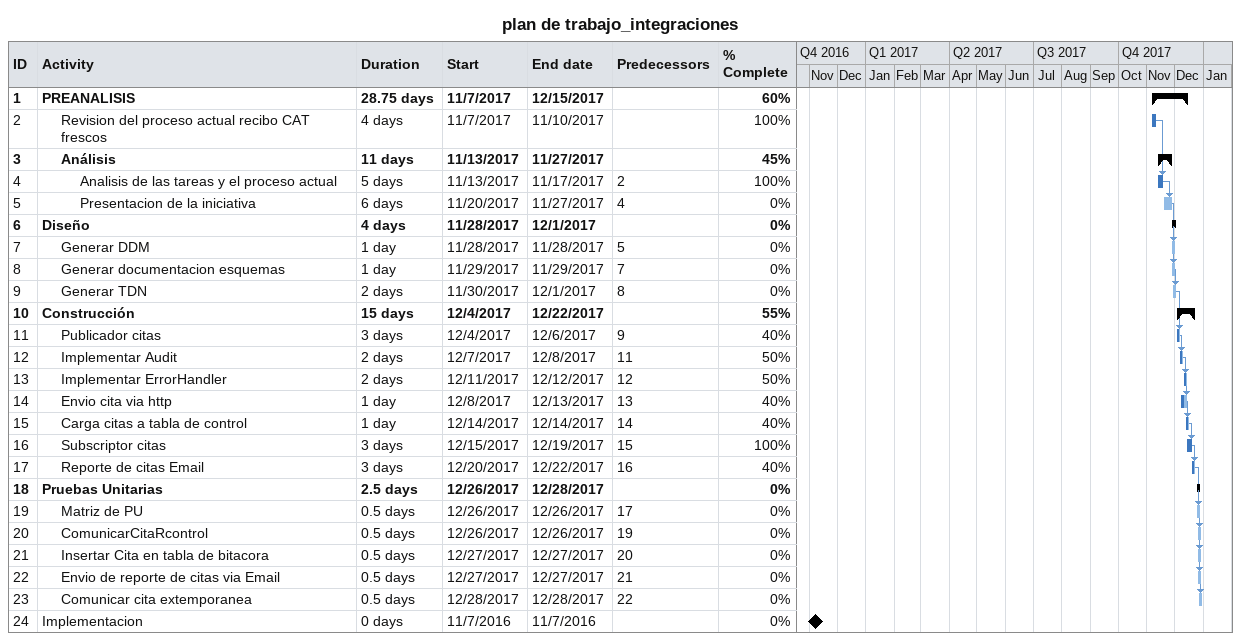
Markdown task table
plan de trabajo_integraciones

| ID | Level | Task | Duration | Start | Finish | Predecessors | % complete |
|---|---|---|---|---|---|---|---|
| 1 | 1 | **PREANALISIS** | 28.75d | 2017-11-07 | 2017-12-15 |  | 60 |
| 2 | 2 | Revision del proceso actual recibo CAT frescos | 4d | 2017-11-07 | 2017-11-10 |  | 100 |
| 3 | 2 | **Análisis** | 11d | 2017-11-13 | 2017-11-27 |  | 45 |
| 4 | 3 | Analisis de las tareas y el proceso actual | 5d | 2017-11-13 | 2017-11-17 | 2 | 100 |
| 5 | 3 | Presentacion de la iniciativa | 6d | 2017-11-20 | 2017-11-27 | 4 | 0 |
| 6 | 1 | **Diseño** | 4d | 2017-11-28 | 2017-12-01 |  | 0 |
| 7 | 2 | Generar DDM | 1d | 2017-11-28 | 2017-11-28 | 5 | 0 |
| 8 | 2 | Generar documentacion esquemas | 1d | 2017-11-29 | 2017-11-29 | 7 | 0 |
| 9 | 2 | Generar TDN | 2d | 2017-11-30 | 2017-12-01 | 8 | 0 |
| 10 | 1 | **Construcción** | 15d | 2017-12-04 | 2017-12-22 |  | 55 |
| 11 | 2 | Publicador citas | 3d | 2017-12-04 | 2017-12-06 | 9 | 40 |
| 12 | 2 | Implementar Audit | 2d | 2017-12-07 | 2017-12-08 | 11 | 50 |
| 13 | 2 | Implementar ErrorHandler | 2d | 2017-12-11 | 2017-12-12 | 12 | 50 |
| 14 | 2 | Envio cita via http | 1d | 2017-12-08 | 2017-12-13 | 13 | 40 |
| 15 | 2 | Carga citas a tabla de control | 1d | 2017-12-14 | 2017-12-14 | 14 | 40 |
| 16 | 2 | Subscriptor citas | 3d | 2017-12-15 | 2017-12-19 | 15 | 100 |
| 17 | 2 | Reporte de citas Email | 3d | 2017-12-20 | 2017-12-22 | 16 | 40 |
| 18 | 1 | **Pruebas Unitarias** | 2.5d | 2017-12-26 | 2017-12-28 |  | 0 |
| 19 | 2 | Matriz de PU | 0.5d | 2017-12-26 | 2017-12-26 | 17 | 0 |
| 20 | 2 | ComunicarCitaRcontrol | 0.5d | 2017-12-26 | 2017-12-26 | 19 | 0 |
| 21 | 2 | Insertar Cita en tabla de bitacora | 0.5d | 2017-12-27 | 2017-12-27 | 20 | 0 |
| 22 | 2 | Envio de reporte de citas via Email | 0.5d | 2017-12-27 | 2017-12-27 | 21 | 0 |
| 23 | 2 | Comunicar cita extemporanea | 0.5d | 2017-12-28 | 2017-12-28 | 22 | 0 |
| 24 | 1 | Implementacion | 0d | 2016-11-07 | 2016-11-07 |  | 0 |
